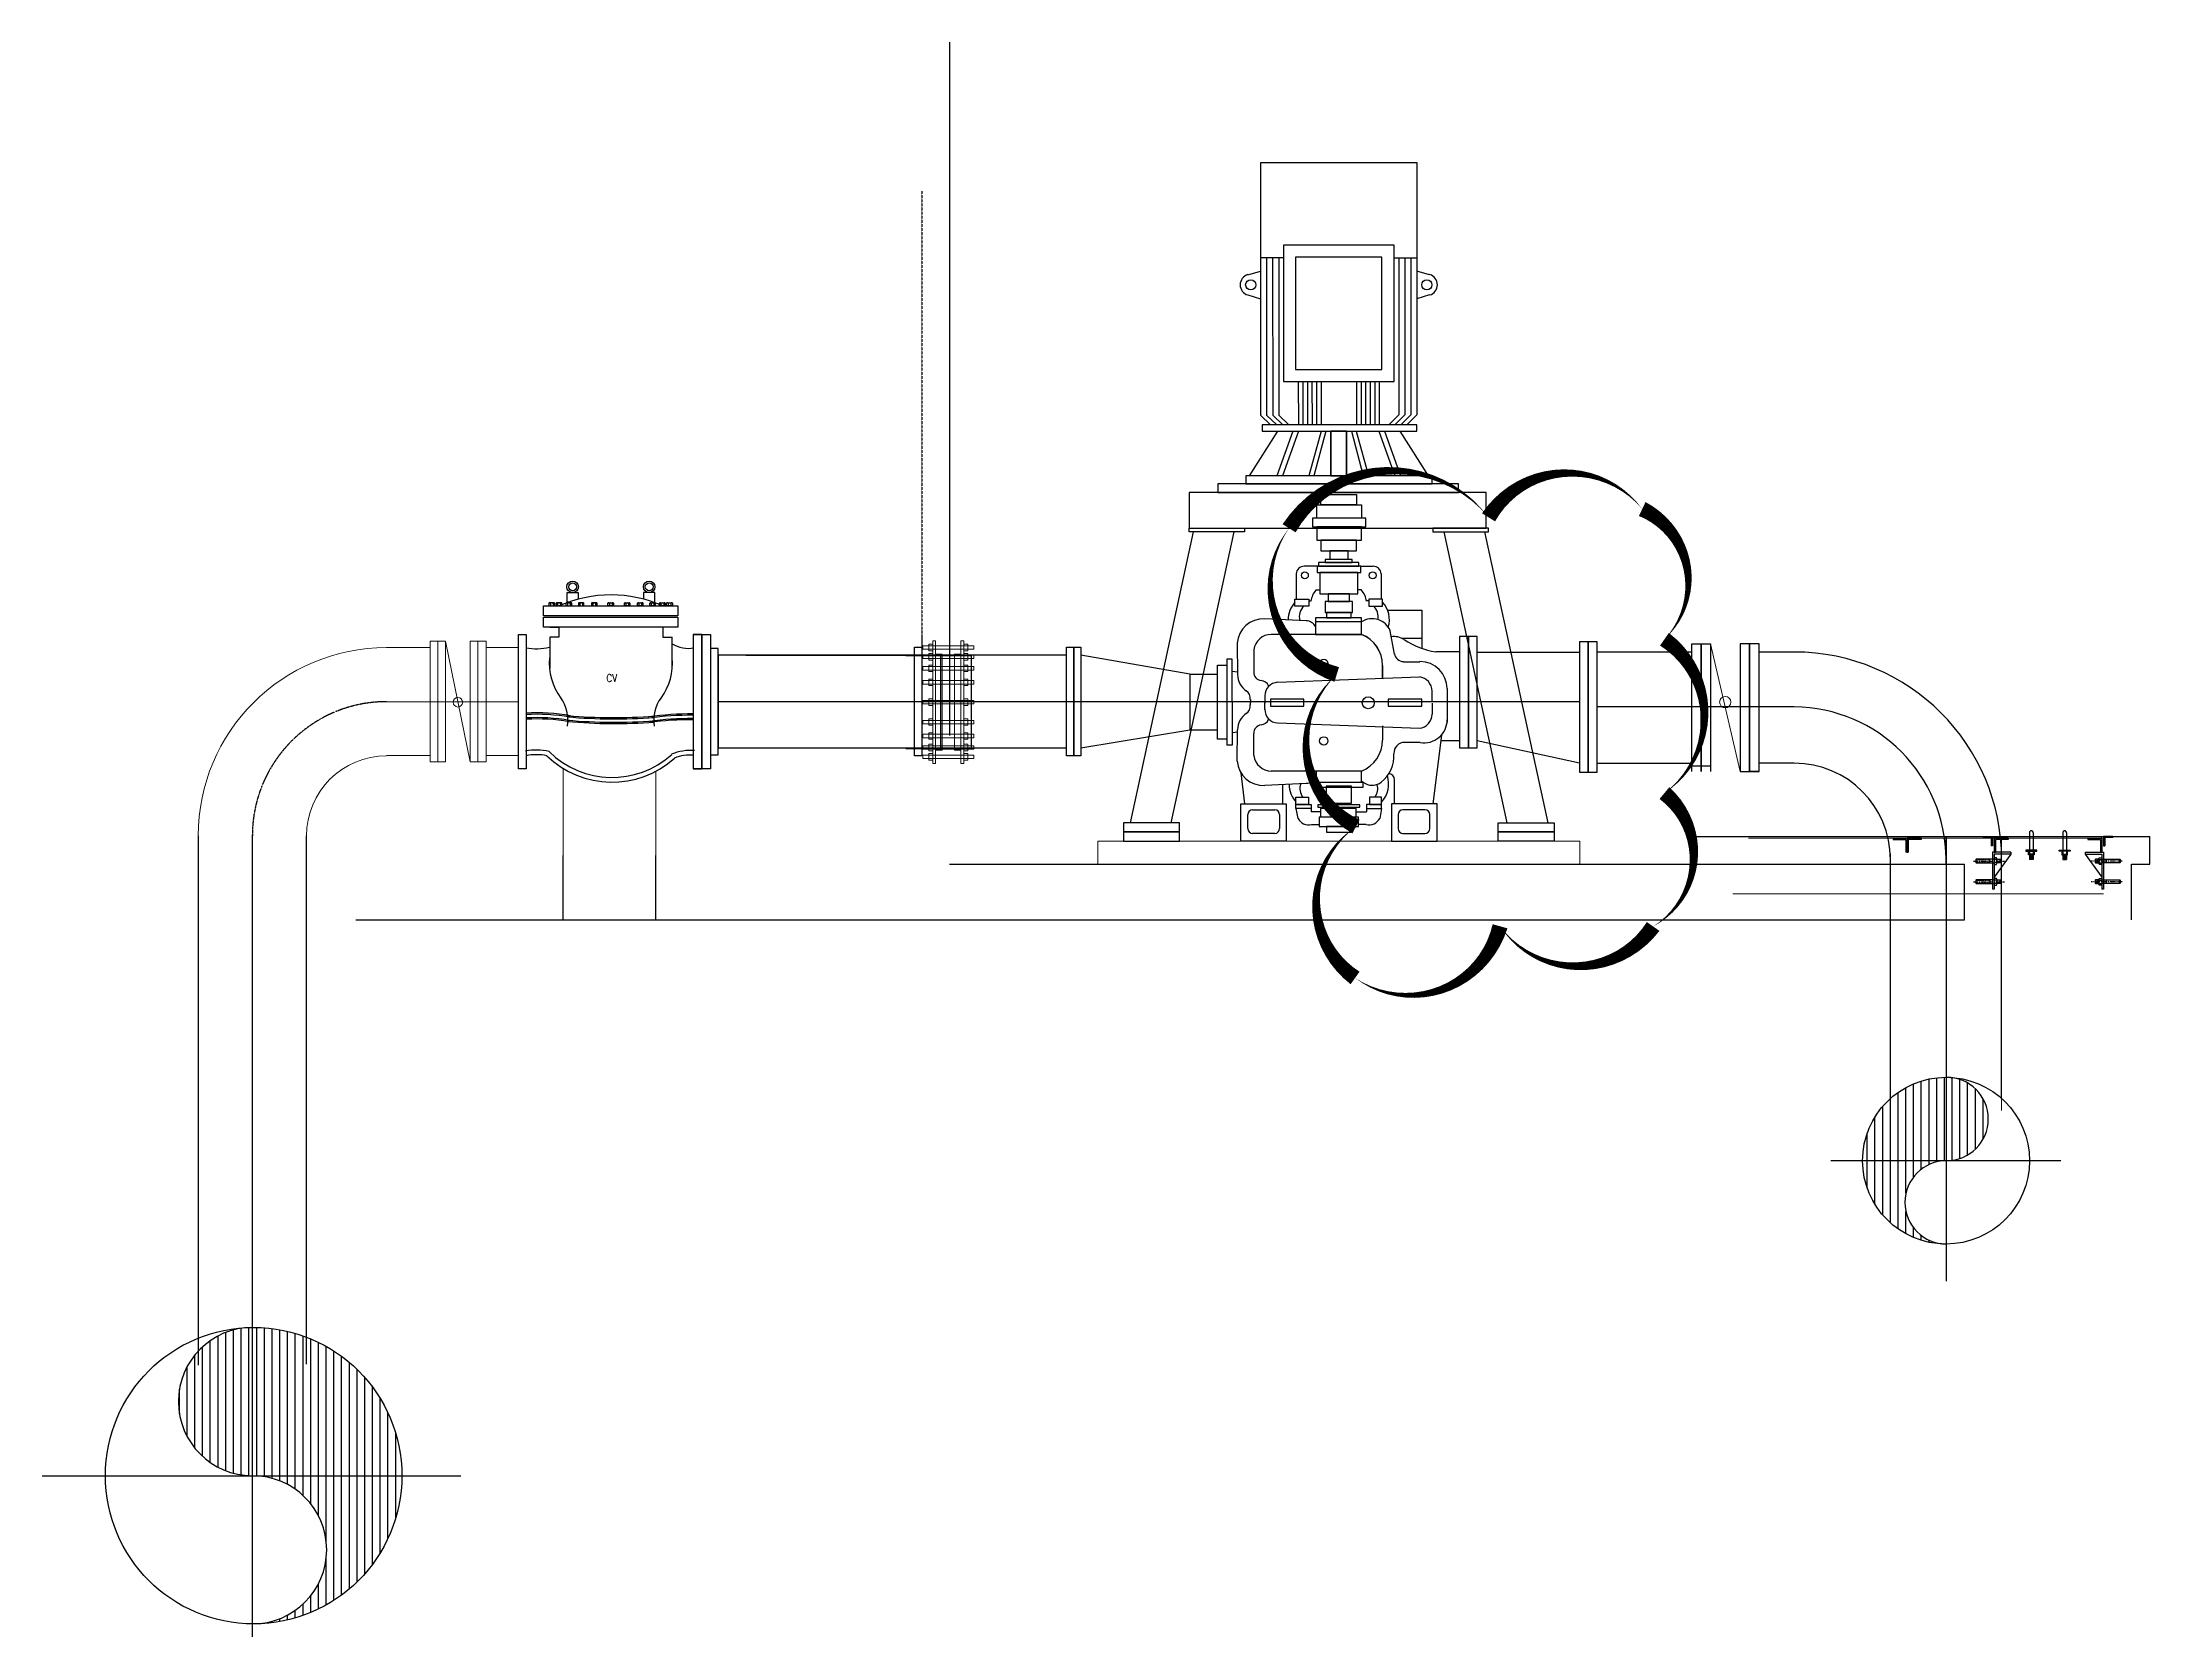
# Model space of a CAD drawing. Header units: inches. Extents: x 65545 to 131389, y 89316 to 140293.
# Drawn here: x 65545 to 76916, y 118608 to 127215 of the extents above; entities that cross this region are included whole.
import ezdxf

# ---------------------------------------------------------------- set-up
doc = ezdxf.new("R2010")
doc.units = ezdxf.units.IN
doc.header["$MEASUREMENT"] = 0
for name, pattern in [('CENTER', [2, 1.25, -0.25, 0.25, -0.25]), ('HIDDEN', [0.375, 0.25, -0.125]), ('HIDDEN2', [0.1875, 0.125, -0.0625])]:
    doc.linetypes.add(name, pattern=pattern)
for name, color, linetype in [('1', 1, 'CENTER'), ('M-HVAC-DUCT-NEW', 5, 'Continuous'), ('M-HVAC-EQPM-NEW', 5, 'Continuous'), ('M-X-BKGD', 8, 'Continuous')]:
    doc.layers.add(name, color=color, linetype=linetype)
doc.layers.add('DIM', color=251, linetype='Continuous', lineweight=0)
doc.layers.add('MECHANICAL', color=8, linetype='Continuous', lineweight=0)
doc.styles.add('SIMPLEX', font='simplex.shx')

# ---------------------------------------------------------------- blocks, each defined once
blk = doc.blocks.new('FLATONTOP2')
at = {"color": 170}
for p, q in [((114666, 200998), (115219, 200998)), ((115219, 200398), (114666, 200518))]:
    blk.add_line(p, q, dxfattribs=at)
for points in [[(114666, 200481), (114666, 201082), (114619, 201082), (114619, 200481)], [(115266, 200350), (115266, 201053), (115219, 201053), (115219, 200350)]]:
    blk.add_lwpolyline(points, close=True, dxfattribs=at)

msp = doc.modelspace()

# ---------------------------------------------------------------- hatches: boundary and pattern name
at = {"layer": 'M-X-BKGD'}
h = msp.add_hatch(dxfattribs=at)
h.set_pattern_fill('ANSI31', color=8, scale=333.3333, angle=45, style=0)
h.set_pattern_definition([(90, (25807.65, 86122.216), (-41.666663, 7e-15), [])])
h.paths.add_polyline_path([(75819, 121628, -0.00354), (75825, 121627, -0.985937), (75819, 121178)])
h.paths.add_polyline_path([(75819, 121628), (75819, 121178), (75366, 121178, -0.416289)])
h.paths.add_polyline_path([(75366, 121178), (75819, 121178, 1), (75819, 120728, -0.416289)])
h = msp.add_hatch(dxfattribs=at)
h.set_pattern_fill('ANSI31', color=8, scale=333.3333, angle=45, style=0)
h.set_pattern_definition([(90, (26910.65, 86122.216), (-41.666663, 7e-15), [])])
h.paths.add_polyline_path([(66680, 120278, 0.00354), (66669, 120278, 0.985937), (66680, 119478)])
h.paths.add_polyline_path([(66680, 120278), (66680, 119478), (67486, 119478, 0.416289)])
h.paths.add_polyline_path([(67486, 119478), (66680, 119478, -1), (66680, 118678, 0.416289)])

# ---------------------------------------------------------------- linework, layer by layer
at = {"layer": '1', "color": 8, "linetype": 'HIDDEN2', "ltscale": 5}
for p, q in [((70290, 126410), (70290, 123957)), ((70290, 124053), (70290, 123902))]:
    msp.add_line(p, q, dxfattribs=at)
at = {"layer": '1', "color": 8}
msp.add_arc((67403, 122931), 724, 90, 180, dxfattribs=at)
at = {"layer": 'DIM', "color": 8, "lineweight": 0}
for p, q in [((67721, 123982), (67854, 123331)), ((67896, 123368), (67896, 123944))]:
    msp.add_line(p, q, dxfattribs=at)
msp.add_circle((67788, 123652), 25.7, dxfattribs=at)
at = {"layer": 'M-HVAC-DUCT-NEW', "color": 2}
msp.add_lwpolyline([(72272, 124591, 0, 83, 0.520567), (72529, 123802, 0, 83, 0.520567), (72633, 122981, 0, 83, 0.520567), (72628, 122164, 0, 83, 0.520567), (73410, 122443, 0, 83, 0.520567), (74236, 122442, 0, 83, 0.520567), (74297, 123162, 0, 83, 0.520567), (74297, 123992, 0, 83, 0.520567), (74177, 124695, 0, 83, 0.520567), (73348, 124650, 0, 83, 0.520567)], format="xyseb", close=True, dxfattribs=at)
at = {"layer": 'M-HVAC-EQPM-NEW', "color": 8}
for p, q in [((69341, 123906), (70252, 123906)), ((74997, 123627), (73934, 123627)), ((69380, 123406), (70252, 123406)), ((68355, 122478), (68355, 122825)), ((68855, 122478), (68855, 122825))]:
    msp.add_line(p, q, dxfattribs=at)
at = {"layer": 'M-X-BKGD', "color": 8}
for p, q in [((70440, 127215), (70440, 123957)), ((72120, 126050), (72120, 126565)), ((72120, 126565), (72962, 126565)), ((72962, 126565), (72962, 126050)), ((72118, 126050), (72118, 125202)), ((72242, 126050), (72118, 126050)), ((72150, 126050), (72151, 125202)), ((72183, 126050), (72184, 125202)), ((72216, 126050), (72216, 125202)), ((72838, 126050), (72962, 126050)), ((72864, 126050), (72864, 125203)), ((72896, 126050), (72896, 125203)), ((72929, 126050), (72929, 125203)), ((72962, 126050), (72962, 125203)), ((72050, 125959), (72118, 125979)), ((73030, 125959), (72962, 125979)), ((72050, 125850), (72118, 125830)), ((73030, 125850), (72962, 125830)), ((72321, 125382), (72322, 125149)), ((72346, 125382), (72346, 125149)), ((72371, 125382), (72371, 125149)), ((72395, 125382), (72396, 125149)), ((72420, 125382), (72420, 125149)), ((72445, 125382), (72445, 125149)), ((72635, 125383), (72635, 125149)), ((72660, 125383), (72660, 125149)), ((72684, 125383), (72684, 125149)), ((72709, 125383), (72709, 125149)), ((72734, 125383), (72734, 125149)), ((72758, 125383), (72758, 125149)), ((72118, 125202), (72172, 125149)), ((72151, 125202), (72205, 125149)), ((72184, 125202), (72238, 125149)), ((72216, 125202), (72270, 125149)), ((72864, 125203), (72810, 125149)), ((72896, 125203), (72842, 125149)), ((72929, 125203), (72875, 125149)), ((72962, 125203), (72908, 125149)), ((72209, 125115), (72056, 124874)), ((72292, 125115), (72206, 124874)), ((72323, 125115), (72237, 124874)), ((72445, 125115), (72378, 124874)), ((72470, 125115), (72406, 124874)), ((72608, 125115), (72672, 124874)), ((72634, 125115), (72701, 124874)), ((72756, 125115), (72842, 124874)), ((72787, 125115), (72873, 124874)), ((72870, 125115), (73022, 124874)), ((71754, 124572), (71414, 123001)), ((71974, 124572), (71634, 123001)), ((73106, 124572), (73446, 123001)), ((73327, 124572), (73667, 123001)), ((72311, 124346), (72311, 124208)), ((72421, 124386), (72354, 124386)), ((72643, 124352), (72437, 124352)), ((72437, 124352), (72437, 124237)), ((72643, 124237), (72643, 124352)), ((72659, 124386), (72726, 124386)), ((72769, 124346), (72769, 124208)), ((68287, 124186), (68287, 124172)), ((68302, 124186), (68302, 124172)), ((68326, 124186), (68326, 124172)), ((68341, 124186), (68341, 124172)), ((68379, 124186), (68379, 124172)), ((68394, 124186), (68394, 124172)), ((68445, 124186), (68445, 124172)), ((68460, 124186), (68460, 124172)), ((68516, 124186), (68516, 124172)), ((68531, 124186), (68531, 124172)), ((68605, 124186), (68605, 124172)), ((68620, 124186), (68620, 124172)), ((68693, 124186), (68693, 124172)), ((68708, 124186), (68708, 124172)), ((68764, 124186), (68764, 124172)), ((68779, 124186), (68779, 124172)), ((68830, 124186), (68830, 124172)), ((68845, 124186), (68845, 124172)), ((68883, 124186), (68883, 124172)), ((68898, 124186), (68898, 124172)), ((68922, 124186), (68922, 124172)), ((68937, 124186), (68937, 124172)), ((72303, 124208), (72378, 124208)), ((72303, 124171), (72303, 124208)), ((72378, 124171), (72303, 124171)), ((72378, 124208), (72378, 124171)), ((72378, 124199), (72389, 124199)), ((72417, 124258), (72437, 124258)), ((72437, 124237), (72643, 124237)), ((72614, 124195), (72466, 124195)), ((72466, 124195), (72466, 124137)), ((72597, 124237), (72483, 124237)), ((72483, 124237), (72483, 124195)), ((72483, 124195), (72597, 124195)), ((72597, 124195), (72597, 124237)), ((72614, 124137), (72614, 124195)), ((72663, 124258), (72643, 124258)), ((72702, 124199), (72690, 124199)), ((72776, 124208), (72702, 124208)), ((72702, 124208), (72702, 124171)), ((72702, 124171), (72776, 124171)), ((72776, 124171), (72776, 124208)), ((70440, 124053), (70440, 123473)), ((72364, 124091), (72141, 124102)), ((72415, 124108), (72415, 124018)), ((72663, 124108), (72415, 124108)), ((72663, 124086), (72415, 124086)), ((72466, 124137), (72614, 124137)), ((72606, 124137), (72474, 124137)), ((72474, 124137), (72474, 124108)), ((72474, 124108), (72606, 124108)), ((72606, 124108), (72606, 124137)), ((72663, 124018), (72663, 124108)), ((72803, 124149), (72988, 124149)), ((72988, 124149), (72988, 123943)), ((70290, 124002), (70290, 123481)), ((71992, 123971), (71994, 123802)), ((72415, 124018), (72176, 124018)), ((72415, 124018), (72663, 124018)), ((72663, 124018), (72415, 124018)), ((72840, 123912), (72818, 124037)), ((72878, 123998), (72988, 123998)), ((71965, 123884), (71936, 123884)), ((71936, 123884), (71936, 123421)), ((71965, 123653), (71965, 123884)), ((72081, 123935), (72081, 123815)), ((72776, 123851), (72776, 123781)), ((72776, 123781), (72776, 123851)), ((72889, 123871), (72978, 123871)), ((73192, 123924), (73063, 123924)), ((71993, 123815), (71965, 123818)), ((72975, 123788), (72210, 123759)), ((73043, 123653), (73043, 123712)), ((73124, 123726), (73124, 123545)), ((69192, 123656), (73839, 123656)), ((71965, 123653), (71965, 123421)), ((72063, 123666), (72063, 123650)), ((72063, 123639), (72063, 123655)), ((72141, 123686), (72141, 123648)), ((72141, 123613), (72141, 123651)), ((72352, 123668), (72171, 123668)), ((72171, 123668), (72171, 123631)), ((72171, 123631), (72352, 123631)), ((72352, 123631), (72352, 123668)), ((72988, 123668), (72807, 123668)), ((72807, 123668), (72807, 123631)), ((72807, 123631), (72988, 123631)), ((72988, 123631), (72988, 123668)), ((73043, 123647), (73043, 123588)), ((73124, 123651), (73124, 123557)), ((71993, 123490), (71965, 123487)), ((71992, 123334), (71994, 123503)), ((72081, 123364), (72081, 123484)), ((72975, 123511), (72210, 123540)), ((72776, 123524), (72776, 123448)), ((71965, 123421), (71936, 123421)), ((72979, 123435), (72895, 123435)), ((73094, 123475), (73048, 123103)), ((73192, 123443), (73090, 123443)), ((72012, 123272), (72032, 123103)), ((72415, 123281), (72176, 123281)), ((72663, 123281), (72415, 123281)), ((72663, 123281), (72418, 123281)), ((72418, 123281), (72418, 123220)), ((72663, 123220), (72663, 123281)), ((72364, 123214), (72141, 123203)), ((72239, 123103), (72239, 123208)), ((72411, 123192), (72411, 123220)), ((72411, 123220), (72669, 123220)), ((72669, 123192), (72411, 123192)), ((72608, 123199), (72472, 123199)), ((72472, 123199), (72472, 123107)), ((72608, 123107), (72608, 123199)), ((72669, 123220), (72669, 123192)), ((72841, 123103), (72841, 123232)), ((72011, 123103), (72257, 123103)), ((72011, 122903), (72011, 123103)), ((72050, 122970), (72050, 123046)), ((72075, 123072), (72195, 123072)), ((72221, 123046), (72221, 122970)), ((72257, 123103), (72257, 122903)), ((72309, 123140), (72376, 123140)), ((72309, 123101), (72309, 123140)), ((72376, 123101), (72309, 123101)), ((72309, 123101), (72391, 123101)), ((72309, 123078), (72309, 123101)), ((72391, 123078), (72309, 123078)), ((72309, 123078), (72320, 123025)), ((72376, 123140), (72376, 123101)), ((72391, 123101), (72391, 123078)), ((72391, 123078), (72391, 123060)), ((72442, 123060), (72391, 123060)), ((72653, 123098), (72427, 123098)), ((72427, 123098), (72427, 123085)), ((72427, 123085), (72653, 123085)), ((72646, 123031), (72434, 123031)), ((72434, 123031), (72434, 122982)), ((72634, 123079), (72442, 123079)), ((72442, 123079), (72442, 123031)), ((72472, 123107), (72608, 123107)), ((72489, 123085), (72489, 123079)), ((72491, 123107), (72491, 123098)), ((72588, 123079), (72588, 123085)), ((72589, 123098), (72589, 123107)), ((72634, 123031), (72634, 123079)), ((72634, 123060), (72689, 123060)), ((72646, 122982), (72646, 123031)), ((72653, 123085), (72653, 123098)), ((72771, 123101), (72689, 123101)), ((72689, 123101), (72689, 123078)), ((72689, 123078), (72771, 123078)), ((72689, 123078), (72689, 123060)), ((72771, 123140), (72705, 123140)), ((72705, 123140), (72705, 123101)), ((72705, 123101), (72771, 123101)), ((72771, 123078), (72761, 123025)), ((72771, 123101), (72771, 123140)), ((72771, 123078), (72771, 123101)), ((73070, 123103), (72824, 123103)), ((72824, 123103), (72824, 122903)), ((72860, 123046), (72860, 122970)), ((73005, 123072), (72886, 123072)), ((73031, 122970), (73031, 123046)), ((73070, 122903), (73070, 123103)), ((66679, 118608), (66679, 122936)), ((72195, 122944), (72075, 122944)), ((72392, 122992), (72434, 122992)), ((72434, 122982), (72646, 122982)), ((72607, 122982), (72474, 122982)), ((72474, 122982), (72474, 122951)), ((72474, 122951), (72607, 122951)), ((72607, 122951), (72607, 122982)), ((72688, 122992), (72646, 122992)), ((72886, 122944), (73005, 122944)), ((74416, 122928), (76916, 122928)), ((75531, 122918), (75606, 122918)), ((75531, 122918), (75531, 122912)), ((75606, 122918), (75606, 122843)), ((75681, 122918), (75606, 122918)), ((75606, 122918), (75606, 122843)), ((75681, 122918), (75681, 122912)), ((75816, 122928), (75816, 120527)), ((75816, 122778), (75816, 122928)), ((76016, 122928), (76066, 122928)), ((76016, 122928), (76016, 122922)), ((76016, 122922), (76060, 122922)), ((76060, 122922), (76060, 122878)), ((76066, 122928), (76066, 122878)), ((76151, 122918), (76076, 122918)), ((76076, 122918), (76076, 122843)), ((76151, 122918), (76151, 122912)), ((76266, 122948), (76266, 122848)), ((76286, 122948), (76286, 122848)), ((76446, 122948), (76446, 122848)), ((76466, 122948), (76466, 122848)), ((76581, 122918), (76656, 122918)), ((76581, 122918), (76581, 122912)), ((76656, 122918), (76656, 122928)), ((76656, 122918), (76656, 122843)), ((76716, 122928), (76666, 122928)), ((76666, 122928), (76666, 122878)), ((76716, 122922), (76672, 122922)), ((76672, 122922), (76672, 122878)), ((76716, 122928), (76716, 122922)), ((76916, 122778), (76916, 122928)), ((72257, 122903), (72011, 122903)), ((72824, 122903), (73070, 122903)), ((75531, 122912), (75600, 122912)), ((75600, 122912), (75600, 122843)), ((75606, 122843), (75600, 122843)), ((75606, 122843), (75612, 122843)), ((75681, 122912), (75612, 122912)), ((75612, 122912), (75612, 122843)), ((75978, 122805), (75976, 122803)), ((75976, 122803), (75976, 122787)), ((76076, 122805), (75978, 122805)), ((75978, 122785), (75978, 122805)), ((76066, 122878), (76060, 122878)), ((76166, 122843), (76066, 122843)), ((76066, 122843), (76066, 122643)), ((76076, 122843), (76082, 122843)), ((76166, 122833), (76076, 122833)), ((76076, 122833), (76076, 122643)), ((76166, 122833), (76076, 122708)), ((76089, 122803), (76076, 122803)), ((76151, 122912), (76082, 122912)), ((76082, 122912), (76082, 122843)), ((76090, 122782), (76090, 122808)), ((76090, 122805), (76108, 122805)), ((76090, 122805), (76090, 122785)), ((76108, 122805), (76110, 122803)), ((76108, 122785), (76108, 122805)), ((76110, 122803), (76110, 122787)), ((76166, 122843), (76166, 122833)), ((76291, 122833), (76261, 122833)), ((76265, 122825), (76285, 122825)), ((76265, 122821), (76285, 122821)), ((76265, 122817), (76285, 122817)), ((76265, 122813), (76285, 122813)), ((76265, 122809), (76285, 122809)), ((76266, 122848), (76266, 122828)), ((76266, 122828), (76266, 122803)), ((76266, 122805), (76286, 122805)), ((76286, 122803), (76266, 122803)), ((76267, 122827), (76284, 122827)), ((76267, 122823), (76284, 122823)), ((76267, 122819), (76284, 122819)), ((76267, 122815), (76284, 122815)), ((76267, 122811), (76284, 122811)), ((76267, 122807), (76284, 122807)), ((76286, 122848), (76286, 122828)), ((76286, 122828), (76286, 122803)), ((76441, 122833), (76471, 122833)), ((76446, 122848), (76446, 122828)), ((76446, 122828), (76446, 122803)), ((76466, 122825), (76446, 122825)), ((76466, 122821), (76446, 122821)), ((76466, 122817), (76446, 122817)), ((76466, 122813), (76446, 122813)), ((76466, 122809), (76446, 122809)), ((76466, 122805), (76446, 122805)), ((76446, 122803), (76466, 122803)), ((76464, 122827), (76447, 122827)), ((76464, 122823), (76447, 122823)), ((76464, 122819), (76447, 122819)), ((76464, 122815), (76447, 122815)), ((76464, 122811), (76447, 122811)), ((76464, 122807), (76447, 122807)), ((76466, 122848), (76466, 122828)), ((76466, 122828), (76466, 122803)), ((76566, 122843), (76666, 122843)), ((76566, 122843), (76566, 122833)), ((76566, 122833), (76656, 122833)), ((76566, 122833), (76656, 122708)), ((76581, 122912), (76650, 122912)), ((76623, 122805), (76621, 122803)), ((76621, 122803), (76621, 122787)), ((76641, 122805), (76623, 122805)), ((76623, 122785), (76623, 122805)), ((76641, 122782), (76641, 122808)), ((76641, 122805), (76641, 122785)), ((76642, 122803), (76656, 122803)), ((76650, 122912), (76650, 122843)), ((76656, 122843), (76650, 122843)), ((76656, 122833), (76656, 122643)), ((76656, 122805), (76754, 122805)), ((76666, 122878), (76672, 122878)), ((76666, 122843), (76666, 122643)), ((76679, 122805), (76679, 122785)), ((76754, 122805), (76756, 122803)), ((76754, 122785), (76754, 122805)), ((76756, 122803), (76756, 122787)), ((70440, 122778), (75916, 122778)), ((70440, 122778), (70966, 122778)), ((75816, 122778), (75916, 122778)), ((75916, 122478), (75916, 122778)), ((75978, 122785), (75976, 122787)), ((75978, 122693), (75976, 122691)), ((75976, 122691), (75976, 122675)), ((75978, 122785), (76076, 122785)), ((76076, 122693), (75978, 122693)), ((75978, 122673), (75978, 122693)), ((76052, 122693), (76052, 122673)), ((76089, 122786), (76076, 122786)), ((76089, 122691), (76076, 122691)), ((76108, 122785), (76090, 122785)), ((76090, 122670), (76090, 122696)), ((76090, 122693), (76108, 122693)), ((76090, 122693), (76090, 122673)), ((76108, 122785), (76110, 122787)), ((76108, 122693), (76110, 122691)), ((76108, 122673), (76108, 122693)), ((76110, 122691), (76110, 122675)), ((76623, 122785), (76621, 122787)), ((76623, 122693), (76621, 122691)), ((76621, 122691), (76621, 122675)), ((76623, 122785), (76641, 122785)), ((76641, 122693), (76623, 122693)), ((76623, 122673), (76623, 122693)), ((76641, 122670), (76641, 122696)), ((76641, 122693), (76641, 122673)), ((76642, 122786), (76656, 122786)), ((76642, 122691), (76656, 122691)), ((76754, 122785), (76656, 122785)), ((76656, 122693), (76754, 122693)), ((76679, 122693), (76679, 122673)), ((76754, 122785), (76756, 122787)), ((76754, 122693), (76756, 122691)), ((76754, 122673), (76754, 122693)), ((76756, 122691), (76756, 122675)), ((76816, 122778), (76916, 122778)), ((76816, 122478), (76816, 122778)), ((75978, 122673), (75976, 122675)), ((75978, 122673), (76076, 122673)), ((76089, 122674), (76076, 122674)), ((76108, 122673), (76090, 122673)), ((76108, 122673), (76110, 122675)), ((76623, 122673), (76621, 122675)), ((76623, 122673), (76641, 122673)), ((76642, 122674), (76656, 122674)), ((76754, 122673), (76656, 122673)), ((76666, 122643), (76656, 122643)), ((76754, 122673), (76756, 122675)), ((67237, 122478), (70266, 122478)), ((70266, 122478), (75916, 122478)), ((74178, 122478), (75916, 122478)), ((76436, 121178), (75195, 121178)), ((65545, 119478), (67803, 119478))]:
    msp.add_line(p, q, dxfattribs=at)
at = {"layer": 'M-X-BKGD', "color": 8, "linetype": 'Continuous', "ltscale": 10}
for p, q in [((69150, 124005), (69150, 123306)), ((69150, 124005), (69150, 123306)), ((69192, 123943), (69150, 123943)), ((69192, 123368), (69192, 123943)), ((74445, 123278), (74445, 123968)), ((74445, 123968), (74495, 123968)), ((74495, 123278), (74495, 123968)), ((74495, 123968), (74545, 123968)), ((74495, 123968), (74495, 123278)), ((74545, 123968), (74545, 123278)), ((74755, 123968), (74705, 123968)), ((74705, 123968), (74705, 123278)), ((74808, 123968), (74755, 123968)), ((74755, 123278), (74755, 123968)), ((74808, 123968), (74755, 123968)), ((74755, 123968), (74755, 123278)), ((74808, 123278), (74808, 123968)), ((74808, 123278), (74808, 123968)), ((71071, 123906), (69192, 123906)), ((69192, 123906), (69192, 123406)), ((70392, 123902), (70205, 123902)), ((70559, 123902), (70392, 123902)), ((71736, 123803), (71149, 123906)), ((74445, 123923), (73934, 123923)), ((74445, 123323), (74445, 123923)), ((74997, 123923), (74808, 123923)), ((71736, 123803), (71736, 123503)), ((71736, 123803), (71886, 123803)), ((71149, 123406), (71736, 123503)), ((71736, 123503), (71886, 123503)), ((69192, 123406), (71071, 123406)), ((70205, 123402), (70392, 123402)), ((69150, 123368), (69192, 123368)), ((73934, 123323), (74445, 123323)), ((74495, 123308), (74445, 123308)), ((74545, 123308), (74495, 123308)), ((74705, 123278), (74755, 123278)), ((74808, 123278), (74755, 123278)), ((74755, 123278), (74808, 123278)), ((74997, 123323), (74808, 123323)), ((66388, 120075), (66388, 122931)), ((66971, 120079), (66971, 122931)), ((76116, 121513), (76116, 122928)), ((75516, 121513), (75516, 122834))]:
    msp.add_line(p, q, dxfattribs=at)
at = {"layer": 'M-X-BKGD', "color": 8, "lineweight": 0}
for p, q in [((70350, 123322), (70350, 123983)), ((70350, 123983), (70365, 123983)), ((70365, 123322), (70365, 123983)), ((70502, 123322), (70502, 123983)), ((70517, 123983), (70502, 123983)), ((70517, 123322), (70517, 123983)), ((73239, 123956), (73239, 123406)), ((74545, 123968), (74705, 123278)), ((70319, 123902), (70277, 123902)), ((70365, 123912), (70401, 123912)), ((70392, 123402), (70392, 123902)), ((70401, 123393), (70401, 123912)), ((70467, 123393), (70467, 123912)), ((70502, 123912), (70467, 123912)), ((70559, 123902), (70559, 123402)), ((71936, 123853), (71936, 123453)), ((71936, 123853), (71936, 123453)), ((74755, 123323), (74755, 123923)), ((70365, 123393), (70401, 123393)), ((70365, 123393), (70401, 123393)), ((70502, 123393), (70467, 123393)), ((70502, 123393), (70467, 123393)), ((68355, 123296), (68355, 122782)), ((68855, 123280), (68855, 122782)), ((70350, 123322), (70365, 123322)), ((70517, 123322), (70502, 123322)), ((74751, 122918), (76581, 122918)), ((76076, 122918), (76076, 122928)), ((72257, 122903), (72824, 122903)), ((76052, 122805), (76052, 122785)), ((76066, 122643), (76076, 122643))]:
    msp.add_line(p, q, dxfattribs=at)
at = {"layer": 'M-X-BKGD', "color": 8, "lineweight": 0, "ltscale": 10}
for p, q in [((67403, 123655), (68114, 123655)), ((76116, 122928), (76116, 121448)), ((74666, 122618), (76666, 122618))]:
    msp.add_line(p, q, dxfattribs=at)
at = {"layer": 'M-X-BKGD', "color": 8, "linetype": 'HIDDEN'}
for p, q in [((75978, 122803), (76052, 122803)), ((76108, 122803), (76090, 122803)), ((76623, 122803), (76641, 122803)), ((76754, 122803), (76679, 122803)), ((76052, 122787), (75978, 122787)), ((75978, 122691), (76052, 122691)), ((76090, 122787), (76108, 122787)), ((76108, 122691), (76090, 122691)), ((76641, 122787), (76623, 122787)), ((76623, 122691), (76641, 122691)), ((76679, 122787), (76754, 122787)), ((76754, 122691), (76679, 122691)), ((76052, 122675), (75978, 122675)), ((76090, 122675), (76108, 122675)), ((76641, 122675), (76623, 122675)), ((76679, 122675), (76754, 122675))]:
    msp.add_line(p, q, dxfattribs=at)
at = {"layer": 'M-X-BKGD', "color": 8, "linetype": 'CENTER', "ltscale": 20}
for p, q in [((75965, 122795), (76132, 122795)), ((76766, 122795), (76599, 122795)), ((75965, 122683), (76132, 122683)), ((76766, 122683), (76599, 122683))]:
    msp.add_line(p, q, dxfattribs=at)
at = {"layer": 'M-X-BKGD', "color": 8}
for points in [[(72838, 126119), (72242, 126119), (72242, 125383), (72838, 125383)], [(72773, 126055), (72306, 126055), (72306, 125447), (72773, 125447)], [(72961, 125149), (72127, 125149), (72127, 125115), (72961, 125115)], [(72581, 125115), (72498, 125115), (72498, 124874), (72581, 124874)], [(72498, 125115), (72581, 125115), (72581, 124874), (72498, 124874)], [(73044, 124874), (72039, 124874), (72039, 124830), (73044, 124830)], [(73336, 124784), (71733, 124784), (71733, 124592), (73336, 124592)], [(73185, 124830), (71887, 124830), (71887, 124784), (73185, 124784)], [(72636, 124717), (72444, 124717), (72444, 124773), (72636, 124773)], [(72686, 124646), (72399, 124646), (72399, 124598), (72686, 124598)], [(72663, 124646), (72422, 124646), (72422, 124717), (72663, 124717)], [(71733, 124592), (72032, 124592), (72032, 124572), (71733, 124572)], [(72663, 124598), (72422, 124598), (72422, 124526), (72663, 124526)], [(72636, 124526), (72444, 124526), (72444, 124470), (72636, 124470)], [(73347, 124592), (73048, 124592), (73048, 124572), (73347, 124572)], [(72648, 124406), (72430, 124406), (72430, 124387), (72648, 124387)], [(72613, 124423), (72466, 124423), (72466, 124406), (72613, 124406)], [(72590, 124470), (72491, 124470), (72491, 124424), (72590, 124424)], [(72659, 124386), (72423, 124386), (72423, 124352), (72659, 124352)], [(68974, 124118), (68250, 124118), (68250, 124172), (68974, 124172)], [(68974, 124057), (68250, 124057), (68250, 124111), (68974, 124111)], [(68156, 123293), (68114, 123293), (68114, 124017), (68156, 124017)], [(69104, 124017), (69057, 124017), (69057, 123293), (69104, 123293)], [(69104, 124017), (69150, 124017), (69150, 123293), (69104, 123293)], [(70252, 123363), (70252, 123949), (70291, 123949), (70291, 123363)], [(71071, 123363), (71071, 123949), (71110, 123949), (71110, 123363)], [(71110, 123363), (71110, 123949), (71149, 123949), (71149, 123363)], [(73239, 123406), (73239, 124007), (73192, 124007), (73192, 123406)], [(73934, 123275), (73934, 123978), (73886, 123978), (73886, 123275)], [(71681, 123001), (71378, 123001), (71378, 122952), (71681, 122952)], [(71681, 122952), (71378, 122952), (71378, 122903), (71681, 122903)], [(73400, 123001), (73702, 123001), (73702, 122952), (73400, 122952)], [(73400, 122952), (73702, 122952), (73702, 122903), (73400, 122903)], [(76246, 122853), (76246, 122848), (76306, 122848), (76306, 122853)], [(76291, 122828), (76261, 122828), (76261, 122848), (76291, 122848)], [(76486, 122853), (76486, 122848), (76426, 122848), (76426, 122853)], [(76441, 122828), (76471, 122828), (76471, 122848), (76441, 122848)]]:
    msp.add_lwpolyline(points, close=True, dxfattribs=at)
for points in [[(68279, 124186), (68279, 124172), (68310, 124172), (68310, 124186)], [(68306, 124188), (68283, 124188)], [(68318, 124186), (68318, 124172), (68349, 124172), (68349, 124186)], [(68345, 124188), (68322, 124188)], [(68371, 124186), (68371, 124172), (68402, 124172), (68402, 124186)], [(68398, 124188), (68375, 124188)], [(68386, 124193), (68377, 124193), (68377, 124244), (68437, 124244), (68437, 124209)], [(68438, 124186), (68438, 124172), (68468, 124172), (68468, 124186)], [(68464, 124188), (68441, 124188)], [(68508, 124186), (68508, 124172), (68539, 124172), (68539, 124186)], [(68535, 124188), (68512, 124188)], [(68627, 124186), (68627, 124172), (68597, 124172), (68597, 124186)], [(68601, 124188), (68624, 124188)], [(68716, 124186), (68716, 124172), (68686, 124172), (68686, 124186)], [(68689, 124188), (68712, 124188)], [(68786, 124186), (68786, 124172), (68756, 124172), (68756, 124186)], [(68760, 124188), (68783, 124188)], [(68841, 124193), (68850, 124193), (68850, 124244), (68790, 124244), (68790, 124209)], [(68853, 124186), (68853, 124172), (68823, 124172), (68823, 124186)], [(68826, 124188), (68849, 124188)], [(68906, 124186), (68906, 124172), (68875, 124172), (68875, 124186)], [(68879, 124188), (68902, 124188)], [(68945, 124186), (68945, 124172), (68914, 124172), (68914, 124186)], [(68918, 124188), (68941, 124188)], [(68944, 124057), (68283, 124057)], [(68283, 124057), (68333, 124057), (68333, 124003), (68283, 124003)], [(68944, 124057), (68893, 124057), (68893, 124003), (68944, 124003)], [(68283, 124003), (68283, 123834)], [(68944, 123834), (68944, 124003)], [(69061, 124017), (69104, 124017), (69104, 123293), (69061, 123293)], [(76089, 122812), (76076, 122812), (76076, 122777), (76089, 122777)], [(76642, 122812), (76656, 122812), (76656, 122777), (76642, 122777)], [(76089, 122700), (76076, 122700), (76076, 122665), (76089, 122665)], [(76642, 122700), (76656, 122700), (76656, 122665), (76642, 122665)]]:
    msp.add_lwpolyline(points, dxfattribs=at)
at = {"layer": 'M-X-BKGD', "color": 8, "lineweight": 0}
for points in [[(70296, 123938), (70571, 123938), (70571, 123956), (70296, 123956)], [(70329, 123929), (70350, 123929), (70350, 123965), (70329, 123965)], [(70538, 123929), (70517, 123929), (70517, 123965), (70538, 123965)], [(70296, 123888), (70571, 123888), (70571, 123907), (70296, 123907)], [(70296, 123826), (70571, 123826), (70571, 123845), (70296, 123845)], [(70329, 123880), (70350, 123880), (70350, 123915), (70329, 123915)], [(70329, 123818), (70350, 123818), (70350, 123853), (70329, 123853)], [(70538, 123880), (70517, 123880), (70517, 123915), (70538, 123915)], [(70538, 123818), (70517, 123818), (70517, 123853), (70538, 123853)], [(70296, 123750), (70571, 123750), (70571, 123769), (70296, 123769)], [(70329, 123742), (70350, 123742), (70350, 123777), (70329, 123777)], [(70538, 123742), (70517, 123742), (70517, 123777), (70538, 123777)], [(70296, 123643), (70571, 123643), (70571, 123662), (70296, 123662)], [(70329, 123635), (70350, 123635), (70350, 123670), (70329, 123670)], [(70538, 123635), (70517, 123635), (70517, 123670), (70538, 123670)], [(70296, 123554), (70571, 123554), (70571, 123536), (70296, 123536)], [(70329, 123563), (70350, 123563), (70350, 123528), (70329, 123528)], [(70329, 123487), (70350, 123487), (70350, 123452), (70329, 123452)], [(70538, 123563), (70517, 123563), (70517, 123528), (70538, 123528)], [(70538, 123487), (70517, 123487), (70517, 123452), (70538, 123452)], [(70296, 123479), (70571, 123479), (70571, 123460), (70296, 123460)], [(70296, 123417), (70571, 123417), (70571, 123398), (70296, 123398)], [(70329, 123425), (70350, 123425), (70350, 123390), (70329, 123390)], [(70329, 123375), (70350, 123375), (70350, 123340), (70329, 123340)], [(70538, 123425), (70517, 123425), (70517, 123390), (70538, 123390)], [(70538, 123375), (70517, 123375), (70517, 123340), (70538, 123340)], [(70296, 123367), (70571, 123367), (70571, 123348), (70296, 123348)], [(71240, 122778), (73840, 122778), (73840, 122903), (71240, 122903)]]:
    msp.add_lwpolyline(points, close=True, dxfattribs=at)
at = {"layer": 'M-X-BKGD', "color": 8, "linetype": 'Continuous', "ltscale": 10}
for points in [[(70392, 123402), (70559, 123402), (70559, 123902), (70392, 123902)], [(71886, 123853), (71936, 123853), (71936, 123453), (71886, 123453)]]:
    msp.add_lwpolyline(points, close=True, dxfattribs=at)
at = {"layer": 'M-X-BKGD', "color": 8}
for centre, radius in [((72065, 125905), 27.3), ((73015, 125905), 27.3), ((68407, 124275), 31.2), ((68407, 124275), 21.4), ((68820, 124275), 31.2), ((68820, 124275), 21.4), ((72357, 124337), 18.6), ((72723, 124337), 18.6), ((72459, 123862), 22.8), ((72699, 123649), 32.2), ((72459, 123443), 22.8)]:
    msp.add_circle(centre, radius, dxfattribs=at)
at = {"layer": 'M-X-BKGD', "color": 8, "lineweight": 0}
msp.add_circle((74625, 123653), 30.8, dxfattribs=at)
at = {"layer": 'M-X-BKGD', "color": 8, "linetype": 'Continuous', "ltscale": 10}
for centre, radius in [((75816, 121178), 450), ((66686, 119478), 800)]:
    msp.add_circle(centre, radius, dxfattribs=at)
at = {"layer": 'M-X-BKGD', "color": 8, "lineweight": 0, "ltscale": 10}
msp.add_circle((75816, 121178), 450, dxfattribs=at)
at = {"layer": 'M-X-BKGD', "color": 8}
for centre, radius, start, end in [((72065, 125905), 57, 105.8678, 254.1322), ((73015, 125905), 57, 285.8678, 74.1322), ((72352, 124345), 41.1, 87.8701, 178.7187), ((72727, 124345), 41.1, 1.2813, 92.1299), ((68283, 124184), 4.5, 30.9909, 149.8128), ((68294, 124174), 14.2, 58.1285, 122.285), ((68306, 124184), 4.5, 30.1872, 149.0091), ((68322, 124184), 4.5, 30.9909, 149.8128), ((68333, 124174), 14.2, 58.1285, 122.285), ((68614, 123532), 699, 66.2817, 113.7183), ((68345, 124184), 4.5, 30.1872, 149.0091), ((68375, 124184), 4.5, 30.9909, 149.8128), ((68386, 124174), 14.2, 58.1285, 122.285), ((68398, 124184), 4.5, 30.1872, 149.0091), ((68442, 124184), 4.5, 30.9909, 149.8128), ((68453, 124174), 14.2, 58.1285, 122.285), ((68464, 124184), 4.5, 30.1872, 149.0091), ((68512, 124184), 4.5, 30.9909, 149.8128), ((68523, 124174), 14.2, 58.1285, 122.285), ((68535, 124184), 4.5, 30.1872, 149.0091), ((68601, 124184), 4.5, 30.9909, 149.8128), ((68612, 124174), 14.2, 57.715, 121.8715), ((68623, 124184), 4.5, 30.1872, 149.0091), ((68690, 124184), 4.5, 30.9909, 149.8128), ((68701, 124174), 14.2, 57.715, 121.8715), ((68712, 124184), 4.5, 30.1872, 149.0091), ((68760, 124184), 4.5, 30.9909, 149.8128), ((68771, 124174), 14.2, 57.715, 121.8715), ((68783, 124184), 4.5, 30.1872, 149.0091), ((68827, 124184), 4.5, 30.9909, 149.8128), ((68838, 124174), 14.2, 57.715, 121.8715), ((68849, 124184), 4.5, 30.1872, 149.0091), ((68879, 124184), 4.5, 30.9909, 149.8128), ((68891, 124174), 14.2, 57.715, 121.8715), ((68902, 124184), 4.5, 30.1872, 149.0091), ((68918, 124184), 4.5, 30.9909, 149.8128), ((68930, 124174), 14.2, 57.715, 121.8715), ((68941, 124184), 4.5, 30.1872, 149.0091), ((72407, 124097), 140, 137.6023, 180.4124), ((72400, 124115), 73.4, 130.4631, 197.6685), ((72506, 124180), 118, 139.3957, 171.1803), ((72573, 124180), 118, 8.8197, 40.6043), ((72679, 124115), 73.4, 346.8391, 49.5369), ((72673, 124097), 140, 343.4724, 42.3977), ((72133, 123961), 141, 87.0645, 176.2692), ((72364, 124035), 56.4, 26.6279, 90.0105), ((72720, 123997), 106, 22.4314, 122.2237), ((68213, 124241), 300, 258.9851, 283.323), ((69034, 124121), 178, 239.7033, 278.7764), ((72176, 123923), 95, 90, 172.6799), ((72599, 123853), 177, 359.4174, 68.6943), ((72596, 123851), 180, 0, 68.1117), ((72838, 123909), 97.5, 56.4733, 98.6152), ((73131, 124350), 431, 236.4733, 261.0023), ((68599, 123863), 318, 174.6648, 216.3101), ((68628, 123863), 318, 323.6899, 5.3352), ((72891, 123924), 52.4, 192.4494, 267.2059), ((72978, 123726), 146, 0, 90), ((72100, 123802), 106, 180.3812, 236.3475), ((72013, 123672), 50, 353.4139, 56.3475), ((72127, 123815), 45.9, 180, 262.6699), ((72115, 123720), 50.5, 23.0798, 82.6699), ((72213, 123688), 71.7, 92.1589, 181.4785), ((72966, 123712), 77, 0, 83.417), ((68178, 123555), 204, 350.948, 36.3101), ((69048, 123555), 204, 143.6899, 189.052), ((72013, 123633), 50, 303.6525, 6.5861), ((72213, 123612), 71.7, 178.5215, 267.8411), ((74991, 122802), 825, 0.1697, 89.5902), ((68217, 122587), 1008, 79.8995, 93.4907), ((68217, 122586), 1001, 79.8928, 93.493), ((68217, 122586), 983, 79.8735, 93.4996), ((68217, 122586), 976, 79.8664, 93.5021), ((68632, 126343), 2806, 264.8276, 274.389), ((68632, 126343), 2799, 264.8276, 274.389), ((68632, 126343), 2774, 264.8276, 274.389), ((68632, 126343), 2781, 264.8276, 274.389), ((69046, 121904), 1685, 89.6242, 97.8081), ((69046, 121904), 1678, 89.6245, 97.8029), ((69046, 121904), 1660, 89.6252, 97.7883), ((69046, 121904), 1654, 89.6254, 97.7829), ((72100, 123503), 106, 123.6525, 179.6188), ((72127, 123484), 45.9, 97.3301, 180), ((72115, 123580), 50.5, 277.3301, 336.9202), ((72966, 123588), 77, 276.583, 0), ((73001, 123557), 124, 259.9296, 0), ((68213, 123077), 317, 77.8115, 101.001), ((68619, 123726), 480, 225.0391, 312.2986), ((69041, 123141), 251, 84.7569, 113.5094), ((72596, 123448), 180, 291.8883, 0), ((72653, 123365), 185, 308.7438, 2.9316), ((72895, 123378), 57.6, 90, 182.9316), ((68212, 123084), 285, 78.6975, 101.3025), ((68619, 123726), 505, 225.9611, 312.001), ((68619, 123726), 505, 225.9611, 228.2466), ((68619, 123726), 505, 310.2283, 312.001), ((69041, 123134), 233, 85.049, 111.4015), ((72133, 123344), 141, 183.7308, 272.9355), ((72176, 123376), 95, 187.3201, 270), ((72662, 123212), 147, 318.1613, 17.6103), ((72807, 123232), 34.5, 0.858, 87.2964), ((72419, 123212), 147, 181.0117, 221.8387), ((72404, 123187), 73.9, 160.0545, 219.6021), ((72364, 123271), 56.4, 269.9895, 341.0457), ((72950, 123715), 567, 239.7144, 242.0741), ((72720, 123281), 77.1, 242.0741, 308.7438), ((72677, 123187), 73.9, 320.3979, 17.299), ((72075, 123046), 25.7, 90, 180), ((72195, 123046), 25.7, 0, 90), ((72886, 123046), 25.7, 90, 180), ((73005, 123046), 25.7, 0, 90), ((72075, 122970), 25.7, 180, 270), ((72195, 122970), 25.7, 270, 0), ((72378, 123056), 65.5, 207.8449, 282.7101), ((72703, 123056), 65.5, 257.2899, 332.1551), ((72886, 122970), 25.7, 180, 270), ((73005, 122970), 25.7, 270, 0), ((76276, 122948), 10, 0, 180), ((76456, 122948), 10, 0, 180), ((76083, 122808), 7.4, 324.1655, 35.8345), ((76063, 122795), 27.5, 341.6338, 18.3662), ((76648, 122808), 7.4, 144.1655, 215.8345), ((76668, 122795), 27.5, 161.6338, 198.3662), ((76083, 122782), 7.4, 324.1654, 35.8346), ((76083, 122696), 7.4, 324.1655, 35.8345), ((76063, 122683), 27.5, 341.6338, 18.3662), ((76648, 122782), 7.4, 144.1654, 215.8346), ((76648, 122696), 7.4, 144.1655, 215.8345), ((76668, 122683), 27.5, 161.6338, 198.3662), ((76083, 122670), 7.4, 324.1654, 35.8346), ((76648, 122670), 7.4, 144.1654, 215.8346), ((75819, 121403), 225, 270, 90), ((75819, 120953), 225, 90, 270), ((66680, 119878), 400, 90, 270), ((66680, 119078), 400, 270, 90)]:
    msp.add_arc(centre, radius, start, end, dxfattribs=at)
at = {"layer": 'M-X-BKGD', "color": 8, "linetype": 'Continuous', "ltscale": 10}
for radius in [1119, 519]:
    msp.add_arc((74997, 122804), radius, 0, 90, dxfattribs=at)
at = {"layer": 'MECHANICAL', "color": 8, "linetype": 'Continuous', "ltscale": 10}
for p, q in [((67638, 123947), (67403, 123947)), ((67638, 123331), (67638, 123982)), ((67638, 123982), (67679, 123982)), ((67638, 123368), (67638, 123944)), ((67679, 123331), (67679, 123982)), ((67679, 123982), (67721, 123982)), ((67679, 123982), (67679, 123331)), ((67721, 123982), (67721, 123331)), ((67896, 123982), (67854, 123982)), ((67854, 123982), (67854, 123331)), ((67940, 123982), (67896, 123982)), ((67896, 123331), (67896, 123982)), ((67940, 123982), (67896, 123982)), ((67896, 123982), (67896, 123331)), ((67940, 123331), (67940, 123982)), ((67940, 123331), (67940, 123982)), ((68114, 123947), (67940, 123947)), ((67638, 123364), (67403, 123364)), ((67679, 123331), (67638, 123331)), ((67721, 123331), (67679, 123331)), ((67854, 123331), (67896, 123331)), ((67940, 123331), (67896, 123331)), ((67896, 123331), (67940, 123331)), ((68114, 123364), (67940, 123364))]:
    msp.add_line(p, q, dxfattribs=at)
for radius in [1016, 432]:
    msp.add_arc((67403, 122931), radius, 90, 180, dxfattribs=at)

# ---------------------------------------------------------------- block references
at = {"layer": 'M-HVAC-EQPM-NEW', "color": 8}
msp.add_blockref('FLATONTOP2', (-41380, -77075), dxfattribs=at)

# ---------------------------------------------------------------- texts
at = {"layer": 'M-X-BKGD', "color": 8, "style": 'SIMPLEX', "width": 0.85}
msp.add_text('CV', height=41, dxfattribs=at).set_placement((68589, 123762))

doc.saveas('drawing.dxf')
